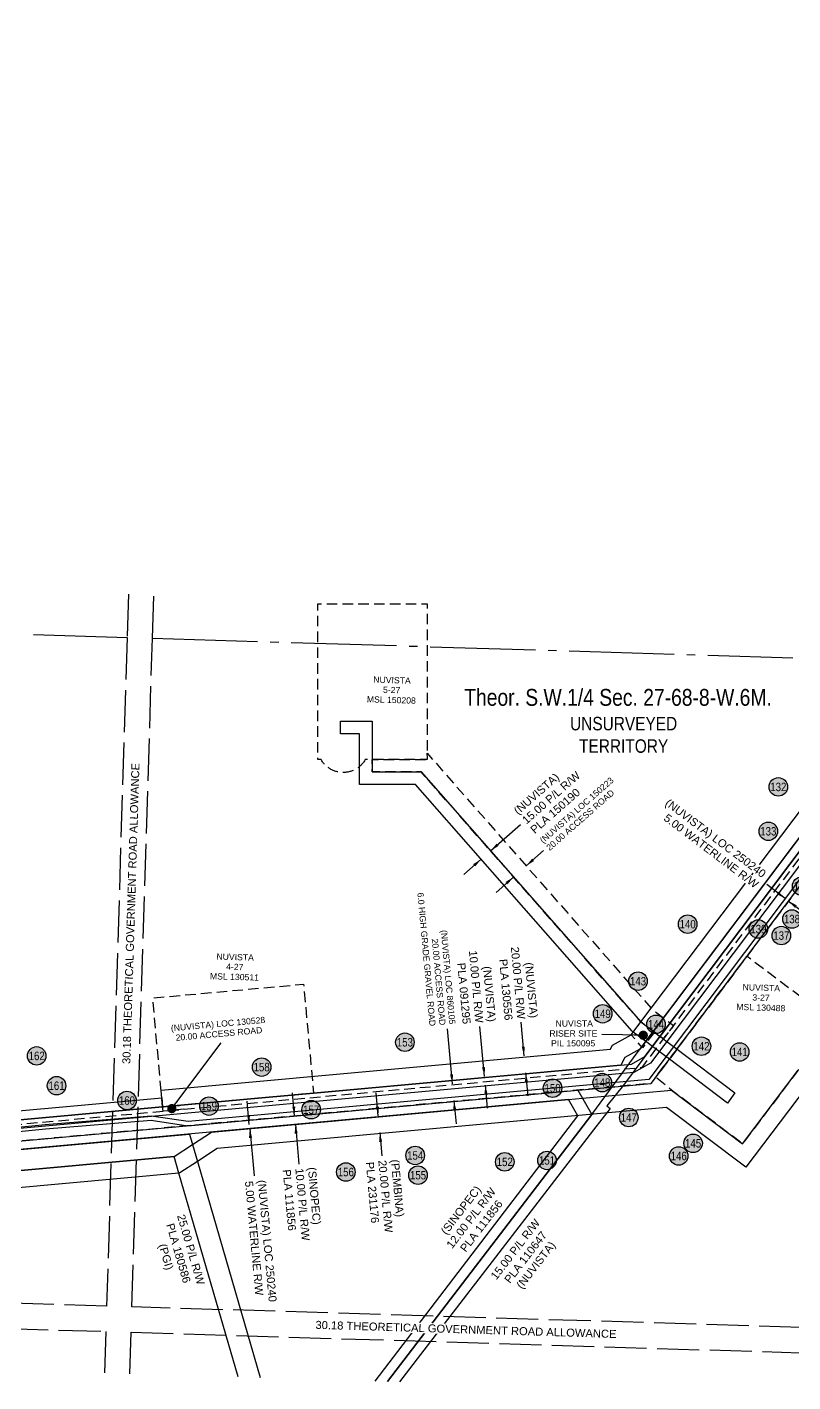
# Model space of a CAD drawing. Extents: x 360027 to 374524, y 6081760 to 6090901.
# Drawn here: x 362405 to 363315, y 6086680 to 6088289 of the extents above; entities that cross this region are included whole.
import ezdxf
from ezdxf.enums import TextEntityAlignment as Align

# ---------------------------------------------------------------- set-up
doc = ezdxf.new("R2010")
doc.units = 0
doc.header["$LTSCALE"] = 5
for name, pattern in [('foc-ACCESSROAD', [3.75, 2.5, -1.25]), ('foc-QUARTERLINE', [33, 25, -3, 2, -3]), ('foc-UNSURVEYED', [12.5, 10, -2.5])]:
    doc.linetypes.add(name, pattern=pattern)
for name, color, linetype in [('AS-UNDERLAY-H', 141, 'Continuous'), ('C-AR', 13, 'foc-ACCESSROAD'), ('C-RW', 13, 'Continuous'), ('C-SYMBOL', 7, 'Continuous'), ('C-WS', 13, 'foc-ACCESSROAD'), ('CG-NOTES', 7, 'Continuous'), ('CORRIDOR-ID', 7, 'Continuous'), ('L-QSEC', 8, 'foc-QUARTERLINE'), ('L-UNS-T', 3, 'Continuous'), ('L-USEC', 7, 'foc-UNSURVEYED'), ('P-PROPOSED', 10, 'Continuous')]:
    doc.layers.add(name, color=color, linetype=linetype)
for name, color, linetype, lineweight in [('C-AR-T', 13, 'Continuous', 9), ('C-RW-T', 13, 'Continuous', 9), ('C-WS-T', 13, 'Continuous', 9)]:
    doc.layers.add(name, color=color, linetype=linetype, lineweight=lineweight)
doc.styles.add('175L', font='ARIALN.TTF', dxfattribs={"height": 20})
doc.styles.add('80L', font='ARIALN.TTF', dxfattribs={"height": 10})
doc.styles.add('A60', font='arial.ttf', dxfattribs={"height": 7.35})
doc.styles.add('A80', font='arial.ttf', dxfattribs={"height": 9.5})
doc.styles.get("Standard").update_dxf_attribs({"font": 'ARIALN.TTF'})
doc.dimstyles.get("Standard").update_dxf_attribs({"dimtxt": 0.18, "dimasz": 0.18, "dimexe": 0.18, "dimexo": 0.0625, "dimgap": 0.09, "dimtad": 0, "dimtih": 1, "dimtoh": 1, "dimdec": 4, "dimzin": 0, "dimdsep": 46, "dimtxsty": 'Standard', "dimcen": 0.09, "dimadec": 0, "dimazin": 0, "dimtfac": 1, "dimtdec": 4, "dimtofl": 0, "dimtmove": 0, "dimatfit": 3, "dimfxl": 1, "dimtolj": 1, "dimtzin": 0, "dimarcsym": 0})

# ---------------------------------------------------------------- blocks, each defined once
blk = doc.blocks.new('*U418')
at = {"layer": 'AS-UNDERLAY-H'}
h = blk.add_hatch(color=256, dxfattribs=at)
h.dxf.hatch_style = 1
edge = h.paths.add_edge_path()
edge.add_arc((0, 0), 11, 0, 360)
at = {"layer": 'CG-NOTES', "color": 182}
blk.add_circle((0, 0), 11, dxfattribs=at)
at = {"color": 182, "style": '80L'}
blk.add_attdef('#', text='', height=10, dxfattribs=at).set_placement((0, 0), align=Align.MIDDLE_CENTER)

msp = doc.modelspace()

# ---------------------------------------------------------------- linework, layer by layer
at = {"layer": 'C-AR', "flags": 128}
for points in [[(361402.3, 6086870.3), (361321.1, 6086862.4), (361209.9, 6087019), (361219.6, 6087031.3), (361324.9, 6086882.8), (362106, 6086959.4), (362566.5, 6087001.4), (362591.3, 6087003.7), (363135.4, 6087053.4), (363135.4, 6087053.4), (363448.2, 6087468.4), (363448.2, 6087468.4), (363496.4, 6087532.2), (363589.7, 6087655.9), (363589.7, 6087655.9), (363660, 6087747.2), (363714.4, 6087820), (363743.5, 6087862.5), (363752, 6087874.8), (363756.6, 6087881.6), (363766.5, 6087860.7), (363730.7, 6087808.4), (363675.9, 6087735.1), (363605.6, 6087643.8), (363605.6, 6087643.8), (363576.3, 6087604.9), (363512.3, 6087520.2), (363464.2, 6087456.3), (363146, 6087034.3), (363146, 6087034.3), (363146, 6087034.3), (362107.9, 6086939.5), (361402.3, 6086870.3)], [(362890.7, 6087414.4), (363146.3, 6087123.6), (363147.6, 6087122), (363162, 6087111.2), (363167.6, 6087107), (363169.7, 6087105.4), (363172.8, 6087103), (363160.8, 6087087.1), (363157.6, 6087089.5), (363155.5, 6087091), (363150, 6087095.2), (363134, 6087107.3), (362872.9, 6087404.3), (362814.7, 6087404.3), (362814.7, 6087406.7), (362814.7, 6087418.9), (362815.2, 6087419), (362880.2, 6087419), (362880.2, 6087426.3), (362890.7, 6087414.4)], [(362591.3, 6087003.7), (362566.5, 6087001.4), (362566, 6087006.4), (362585.9, 6087008.2), (362591.3, 6087003.7)]]:
    msp.add_lwpolyline(points, close=True, dxfattribs=at)
at = {"layer": 'C-RW', "flags": 128}
for points in [[(362655.7, 6086685.8), (362585.3, 6086927.9), (362579.7, 6086947.5), (362111.2, 6086904.7), (361302, 6086825.4), (361302, 6086825.4), (361181.6, 6086995.2), (361087.9, 6087068.7), (361055, 6087122.9), (360950.2, 6087199.5), (360768.5, 6087171.4), (360592.8, 6087299.9), (360489.2, 6087536.5), (360359.5, 6087631.1), (360293.3, 6087679.5)], [(360337.2, 6087678.4), (360403.8, 6087629.8), (360509.4, 6087552.7), (360613.5, 6087315.7), (360774.9, 6087197.6), (360956.6, 6087225.8), (361073.8, 6087140.1), (361106.9, 6087085.6), (361199.9, 6087012.6), (361314, 6086851.6), (362108.8, 6086929.6), (362597.9, 6086974.2), (362601.5, 6086961.8), (362607.4, 6086941.7), (362682, 6086685)], [(362818.4, 6086680.8), (363059.2, 6086996), (363048.1, 6087015.3), (362108.8, 6086929.6), (361314, 6086851.6), (361199.9, 6087012.6), (361106.9, 6087085.6), (361073.8, 6087140.1), (360956.6, 6087225.8), (360851.6, 6087302.6), (360851.6, 6087302.6), (360690.3, 6087420.6), (360674, 6087432.2), (360588.5, 6087495), (360509.4, 6087552.7), (360403.8, 6087629.8), (360337.2, 6087678.4)], [(360358.2, 6087677.8), (360425, 6087629.1), (360595.6, 6087504.7), (360681.1, 6087441.9), (360697.3, 6087430.3), (361089.1, 6087143.8), (361122.7, 6087088.4), (361208.6, 6087020.9), (361321.1, 6086862.4), (361321.1, 6086862.4), (361321.1, 6086862.4), (362107.9, 6086939.5), (363059.1, 6087026.3), (363075.6, 6086997.6), (362833.1, 6086680.4)], [(362284.1, 6086980.6), (362566, 6087006.4), (362745.2, 6087022.7), (363122.7, 6087057.2), (363138.7, 6087066.1), (363501.4, 6087547.1), (363501.2, 6087630.4), (363501.2, 6087639.3), (363516.2, 6087639.5), (363516.3, 6087550.4), (363145.4, 6087058.4), (363125.7, 6087047.4), (362300.7, 6086972.1)], [(362833.1, 6086680.4), (363075.6, 6086997.6), (363130.7, 6087072.1), (363503.3, 6087566.2), (363516.1, 6087599.7), (363527.5, 6087629.7), (363536.8, 6087626.2), (363516, 6087570.6), (363512.9, 6087562.4), (363501.4, 6087547.1), (363138.7, 6087066.1), (363113.2, 6087032.1), (363093.5, 6087007.6), (363097.6, 6087004.7), (363077.8, 6086979.2), (362907, 6086757.4), (362884.3, 6086727.9), (362847.4, 6086679.9)], [(362111.2, 6086904.7), (362579.7, 6086947.5), (362601.5, 6086961.8), (362624.1, 6086976.6), (363048.1, 6087015.3), (363064.6, 6087016.8), (363170.3, 6087026.4), (363254.8, 6086962.7), (363320.7, 6087050.1)], [(363330.2, 6087029.4), (363258.8, 6086934.7), (363164.4, 6087005.8), (362630.9, 6086957.1), (362607.4, 6086941.7), (362586.5, 6086928), (362585.3, 6086927.9), (362113.1, 6086884.8)]]:
    msp.add_lwpolyline(points, dxfattribs=at)
for points in [[(363132.7, 6087074.8), (363114.9, 6087064.9), (363110.1, 6087056.1), (362745.2, 6087022.7), (362566, 6087006.4), (362566, 6087006.4), (362564.2, 6087026.3), (363097.7, 6087075), (363098.3, 6087076.3), (363100.1, 6087079.6), (363122.5, 6087092), (363125, 6087095.3), (363134, 6087107.3), (363146.3, 6087123.5), (363344.1, 6087385.5), (363445.8, 6087520.3), (363457.1, 6087535.2), (363481, 6087566.9), (363481.2, 6087639.4), (363495.9, 6087639.4), (363501.2, 6087639.3), (363501.2, 6087630.4), (363501.3, 6087563.6)], [(362814.7, 6087464.3), (362814.7, 6087418.8), (362814.7, 6087406.7), (362814.7, 6087404.3), (362872.9, 6087404.3), (363134, 6087107.3), (363150, 6087095.2), (363155.5, 6087091), (363157.6, 6087089.5), (363159.5, 6087088), (363163.5, 6087085), (363175.3, 6087076.1), (363245.7, 6087023), (363236.7, 6087011), (363166.2, 6087064.2), (363154.5, 6087073), (363150.4, 6087076.1), (363148.5, 6087077.5), (363147.3, 6087078.4), (363146.5, 6087079.1), (363140.9, 6087083.3), (363125, 6087095.3), (363123.7, 6087096.2), (362866.1, 6087389.3), (362799.7, 6087389.3), (362799.7, 6087419.1), (362799.7, 6087449.3), (362777.4, 6087449.3), (362777.4, 6087464.3), (362814.7, 6087464.3)], [(361227.5, 6087039.2), (361330.3, 6086894.4), (362105, 6086970.3), (362268.6, 6086985.3), (362281.1, 6086991.4), (362565, 6087017.3), (362566, 6087006.4), (362284.1, 6086980.6), (362271.6, 6086974.5), (362106, 6086959.4), (361325, 6086882.8), (361325, 6086882.8), (361218.6, 6087032.8), (361173.7, 6087087.2), (361182.2, 6087094.2), (361227.5, 6087039.2), (361227.5, 6087039.2)]]:
    msp.add_lwpolyline(points, close=True, dxfattribs=at)
at = {"layer": 'C-WS', "flags": 128}
for points in [[(362806.1, 6087418.1), (362805.6, 6087417.2), (362805, 6087416.3), (362804.4, 6087415.4), (362803.7, 6087414.6), (362803, 6087413.8), (362802.3, 6087413), (362801.6, 6087412.3), (362800.9, 6087411.6), (362800.1, 6087410.9), (362799.7, 6087410.5), (362799.3, 6087410.2), (362798.5, 6087409.5), (362797.6, 6087408.9), (362796.7, 6087408.3), (362795.9, 6087407.8), (362794.9, 6087407.2), (362794, 6087406.8), (362793.1, 6087406.3), (362792.1, 6087405.9), (362791.1, 6087405.5), (362790.2, 6087405.1), (362789.2, 6087404.8), (362788.2, 6087404.5), (362787.1, 6087404.2), (362786.1, 6087404), (362785.1, 6087403.8), (362784, 6087403.7), (362783, 6087403.6), (362782, 6087403.5), (362780.9, 6087403.5), (362779.9, 6087403.5), (362778.8, 6087403.5), (362777.8, 6087403.6), (362776.7, 6087403.7), (362775.7, 6087403.8), (362774.7, 6087404), (362773.6, 6087404.2), (362772.6, 6087404.5), (362771.6, 6087404.8), (362770.6, 6087405.1), (362769.6, 6087405.5), (362768.7, 6087405.9), (362767.7, 6087406.3), (362766.8, 6087406.8), (362765.8, 6087407.2), (362764.9, 6087407.8), (362764, 6087408.3), (362763.2, 6087408.9), (362762.3, 6087409.5), (362761.5, 6087410.2), (362760.7, 6087410.9), (362759.9, 6087411.6), (362759.2, 6087412.3), (362758.4, 6087413), (362757.7, 6087413.8), (362757.1, 6087414.6), (362756.4, 6087415.4), (362755.8, 6087416.3), (362755.2, 6087417.2), (362754.1, 6087419), (362750.2, 6087419), (362750.2, 6087557), (362750.2, 6087603.9), (362880.2, 6087603.9), (362880.2, 6087553), (362880.2, 6087426.3), (362880.2, 6087419), (362815.2, 6087419), (362814.7, 6087418.9), (362806.6, 6087419), (362806.1, 6087418.1)], [(363320.7, 6087050.1), (363254.8, 6086962.7), (363170.3, 6087026.4), (363151.6, 6087041.7), (363260, 6087185.4), (363336.2, 6087128), (363362.6, 6087108.1), (363320.7, 6087050.1)], [(362566, 6087006.4), (362566, 6087006.4), (362554.2, 6087135.8), (362733.4, 6087152.2), (362745.2, 6087022.7), (362566, 6087006.4)], [(363150, 6087095.2), (363140.9, 6087083.3), (363135.9, 6087076.6), (363122.5, 6087092), (363125, 6087095.3), (363134, 6087107.3), (363150, 6087095.2)]]:
    msp.add_lwpolyline(points, close=True, dxfattribs=at)
at = {"layer": 'L-QSEC'}
for p, q in [((361753, 6087588), (362523.8, 6087563.9)), ((362553.9, 6087563), (363314.3, 6087539.6))]:
    msp.add_line(p, q, dxfattribs=at)
at = {"layer": 'L-USEC'}
for p, q in [((362525.3, 6087615.3), (362523.8, 6087563.9)), ((362553.9, 6087563), (362555.5, 6087614.4)), ((362523.8, 6087563.9), (362499.4, 6086769.9)), ((362529.5, 6086769), (362553.9, 6087563)), ((362499.4, 6086769.9), (361693.8, 6086795)), ((361692.8, 6086764.9), (362498.5, 6086739.8)), ((363324.5, 6086744.6), (362529.5, 6086769)), ((362498.5, 6086739.8), (362497, 6086690.6)), ((362527.1, 6086689.7), (362528.6, 6086738.9)), ((362528.6, 6086738.9), (363323.6, 6086714.5))]:
    msp.add_line(p, q, dxfattribs=at)
at = {"layer": 'P-PROPOSED', "flags": 128}
for points in [[(363592.9, 6088331), (363735.2, 6088063.1), (363744.5, 6087952.3), (363782.8, 6087856.9), (363784.4, 6087850.1), (363768.6, 6087851.8), (363769.7, 6087847.1), (363753.3, 6087850.2), (363726.6, 6087811.3), (363671.9, 6087738.1), (363601.6, 6087646.8), (363508.3, 6087523.2), (363460.2, 6087459.3), (363143.3, 6087039), (362596.3, 6086989.1), (362552.4, 6086995.6), (362426.4, 6086985.3), (362330.4, 6086975.7)], [(362331, 6086970.8), (362426.9, 6086980.4), (362552.3, 6086990.5), (362596.1, 6086984.1), (363146, 6087034.3), (363464.2, 6087456.3)]]:
    msp.add_lwpolyline(points, dxfattribs=at)

# ---------------------------------------------------------------- block references
at = {"layer": 'CG-NOTES', "xscale": 1.000381145216327, "yscale": 1.000381145216327, "zscale": 1.000381145216327}
for p, values in [((363324.9, 6087268.5), {'#': '134'}), ((363313.4, 6087229.5), {'#': '138'}), ((363189.5, 6087223.4), {'#': '140'}), ((363273.5, 6087217.6), {'#': '139'}), ((363300.8, 6087209.9), {'#': '137'}), ((363130.6, 6087155.7), {'#': '143'}), ((363151.9, 6087104.5), {'#': '144'}), ((362853.7, 6087083.2), {'#': '153'}), ((363205.9, 6087078.5), {'#': '142'}), ((363251.3, 6087071.7), {'#': '141'}), ((362416.4, 6087067), {'#': '162'}), ((362683.6, 6087053.7), {'#': '158'}), ((362440, 6087031.6), {'#': '161'}), ((363029.1, 6087028.7), {'#': '150'}), ((363088.1, 6087035.3), {'#': '148'}), ((362523.6, 6087014), {'#': '160'}), ((362621, 6087007.4), {'#': '159'}), ((362742.4, 6087003.1), {'#': '157'}), ((363119.6, 6086993.9), {'#': '147'}), ((363196, 6086963.2), {'#': '145'}), ((362865.9, 6086948.8), {'#': '154'}), ((362972.3, 6086941.2), {'#': '152'}), ((363022.5, 6086942.9), {'#': '151'}), ((363178.9, 6086948.2), {'#': '146'}), ((362783.6, 6086929.1), {'#': '156'}), ((362869.3, 6086925.4), {'#': '155'})]:
    msp.add_blockref('*U418', p, dxfattribs=at).add_auto_attribs(values)

# ---------------------------------------------------------------- texts
at = {"layer": 'C-AR-T', "style": 'A60'}
msp.add_text('6.0 HIGH GRADE GRAVEL ROAD', height=7.35, rotation=275.2153, dxfattribs=at).set_placement((362886.6, 6087102.4), align=Align.MIDDLE_RIGHT)
at = {"layer": 'C-RW-T', "style": 'A80'}
for s, rotation, p in [('(NUVISTA)', 41.3092, (362985, 6087356.3)), ('15.00 P/L R/W', 41.3092, (362994.9, 6087345.1)), ('PLA 150190', 41.3092, (363004.8, 6087333.8)), ('PLA 111856', 275.141, (362713.3, 6086932.2)), ('10.00 P/L R/W', 275.141, (362728.3, 6086933.6)), ('(SINOPEC)', 275.141, (362743.2, 6086934.9))]:
    msp.add_text(s, height=9.5, rotation=rotation, dxfattribs=at).set_placement(p, align=Align.MIDDLE_LEFT)
for s, p in [('20.00 P/L R/W', (362992, 6087110.7)), ('PLA 091295', (362927.2, 6087104.8)), ('10.00 P/L R/W', (362942.2, 6087106.2)), ('PLA 130556', (362977, 6087109.3)), ('(NUVISTA)', (363006.9, 6087112)), ('(NUVISTA)', (362957.1, 6087107.5))]:
    msp.add_text(s, height=9.5, rotation=275.1571, dxfattribs=at).set_placement(p, align=Align.MIDDLE_RIGHT)
for s, rotation, p in [('(SINOPEC)', 52.3932, (362920.2, 6086883.9)), ('12.00 P/L R/W', 52.3932, (362932.3, 6086874.5)), ('PLA 111856', 52.3932, (362944.5, 6086865.1)), ('25.00 P/L R/W', 286.1935, (362599.6, 6086837.1)), ('15.00 P/L R/W', 52.4004, (362984.8, 6086837.4)), ('PLA 180586', 286.1935, (362584.9, 6086832.8)), ('PLA 110647', 52.4004, (362997, 6086828)), ('(PGI)', 286.1935, (362570.1, 6086828.5)), ('(NUVISTA)', 52.4004, (363009.2, 6086818.7))]:
    msp.add_text(s, height=9.5, rotation=rotation, dxfattribs=at).set_placement(p, align=Align.MIDDLE_CENTER)
at = {"layer": 'C-SYMBOL', "color": 3, "style": '175L'}
msp.add_text('Theor. S.W.1/4 Sec. 27-68-8-W.6M.', height=19.994, dxfattribs=at).set_placement((363106.8, 6087476.7), align=Align.BOTTOM_CENTER)
at = {"layer": 'C-WS-T', "style": 'A60'}
for s, rotation, p in [('NUVISTA', 358.2413, (362838.3, 6087509.5)), ('5-27', 358.2413, (362837.9, 6087497.8)), ('MSL 150208', 358.2413, (362837.5, 6087486)), ('NUVISTA', 358.2413, (362652, 6087180.7)), ('4-27', 358.2413, (362651.6, 6087169)), ('MSL 130511', 358.2413, (362651.2, 6087157.2)), ('NUVISTA', 358.2413, (363276.9, 6087144.3)), ('3-27', 358.2413, (363276.5, 6087132.5)), ('(NUVISTA) LOC 130528', 5.1396, (362632.1, 6087101.2)), ('20.00 ACCESS ROAD', 5.1396, (362633.2, 6087089.5))]:
    msp.add_text(s, height=7.35, rotation=rotation, dxfattribs=at).set_placement(p, align=Align.CENTER)
for s, p in [('(NUVISTA) LOC 150223', (363015.5, 6087321.6)), ('20.00 ACCESS ROAD', (363023.2, 6087312.9))]:
    msp.add_text(s, height=7.35, rotation=41.3092, dxfattribs=at).set_placement(p, align=Align.MIDDLE_LEFT)
for s, p in [('(NUVISTA) LOC 860105', (362910.1, 6087104.5)), ('20.00 ACCESS ROAD', (362898.5, 6087103.4))]:
    msp.add_text(s, height=7.35, rotation=275.1571, dxfattribs=at).set_placement(p, align=Align.MIDDLE_RIGHT)
for s, p in [('RISER SITE', (363053.8, 6087090)), ('PIL 150095', (363053.5, 6087078.3))]:
    msp.add_text(s, height=7.35, dxfattribs=at).set_placement(p, align=Align.CENTER)
at = {"layer": 'CORRIDOR-ID', "style": 'A80'}
msp.add_text('30.18 THEORETICAL GOVERNMENT ROAD ALLOWANCE', height=9.5, rotation=88.242, dxfattribs=at).set_placement((362528.3, 6087236.1), align=Align.MIDDLE_CENTER)
at = {"layer": 'L-UNS-T', "color": 3, "insert": (363113.5, 6087448.1), "char_height": 15.995, "attachment_point": 5, "style": '80L'}
msp.add_mtext_dynamic_manual_height_columns('UNSURVEYED TERRITORY', width=126.378, gutter_width=47.5, heights=[0], dxfattribs=at)

# ---------------------------------------------------------------- leaders
at = {"layer": 'C-AR-T'}
for points, override in [([(362997.7, 6087292.6), (363018.4, 6087310.7)], {"dimasz": 11}), ([(362982.7, 6087279.4), (362962.1, 6087261.2)], {"dimasz": 11}), ([(362910.1, 6087033.9), (362904.3, 6087099)], {"dimasz": 11}), ([(362576.9, 6087004.4), (362635.3, 6087082.6)], {"dimasz": 11, "dimldrblk": 'Dot'}), ([(362911.9, 6087013.9), (362914.4, 6086986.5)], {"dimasz": 11})]:
    msp.add_leader(points, dimstyle='Standard', override=override, dxfattribs=at)
at = {"layer": 'C-RW-T'}
for points in [[(362955.5, 6087310.4), (362991.1, 6087341.8)], [(362944.2, 6087300.5), (362923.5, 6087282.3)], [(363305.3, 6087253.9), (363283.4, 6087270.5)], [(363309.3, 6087250.9), (363331.3, 6087234.3)], [(362948.2, 6087042.6), (362942.7, 6087101.9)], [(362995.3, 6087067), (362991.6, 6087107)], [(362949.1, 6087032.4), (362951.6, 6087005.1)], [(362997.1, 6087047), (362999.6, 6087019.7)], [(362722.7, 6086995.8), (362720.2, 6087023.2)], [(362822.1, 6086995.8), (362819.7, 6087023.2)], [(362668.9, 6086985.7), (362666.4, 6087013.1)], [(362723.6, 6086985.8), (362727.9, 6086938.6)], [(362669.4, 6086980.7), (362674.5, 6086924.7)], [(362823.9, 6086975.9), (362826.4, 6086948.5)]]:
    msp.add_leader(points, dimstyle='Standard', override={"dimasz": 11}, dxfattribs=at)
at = {"layer": 'C-WS-T'}
msp.add_leader([(363136.8, 6087091.5), (363087.7, 6087092.6)], dimstyle='Standard', override={"dimasz": 11, "dimldrblk": 'Dot'}, dxfattribs=at)

# ---------------------------------------------------------------- next in the draw order: texts
at = {"layer": 'C-RW-T', "char_height": 9.5, "style": 'A80', "bg_fill": 3, "box_fill_scale": 1.15, "bg_fill_color": 256, "bg_fill_true_color": 256, "bg_fill_transparency": 0}
for s, insert, width, attachment_point, rotation in [('5.00 WATERLINE R/W', (363274.8, 6087273), 146.602, 3, 322.9917), ('PLA 231176', (362816.7, 6086941.6), 75.165, 1, 275.141), ('(NUVISTA) LOC 250240', (362688.4, 6086920.1), 148.3, 1, 275.2167)]:
    msp.add_mtext(s, dxfattribs=dict(at, insert=insert, width=width, attachment_point=attachment_point, rotation=rotation))
at = {"layer": 'C-WS-T', "insert": (363276.5, 6087128.1), "char_height": 7.35, "width": 58.989, "attachment_point": 2, "rotation": 358.2413, "style": 'A60', "bg_fill": 3, "box_fill_scale": 1.15, "bg_fill_color": 256, "bg_fill_true_color": 256, "bg_fill_transparency": 0}
msp.add_mtext('MSL 130488', dxfattribs=at)
at = {"layer": 'C-WS-T', "insert": (363054.8, 6087109.1), "char_height": 7.35, "width": 45.207, "attachment_point": 2, "style": 'A60', "bg_fill": 3, "box_fill_scale": 1.15, "bg_fill_color": 256, "bg_fill_true_color": 256, "bg_fill_transparency": 0}
msp.add_mtext('NUVISTA', dxfattribs=at)
at = {"layer": 'CORRIDOR-ID', "insert": (362926.4, 6086747), "char_height": 9.5, "width": 360.064, "attachment_point": 2, "rotation": 358.2406, "style": 'A80', "bg_fill": 3, "box_fill_scale": 1.15, "bg_fill_color": 256, "bg_fill_true_color": 256, "bg_fill_transparency": 0}
msp.add_mtext('30.18 THEORETICAL GOVERNMENT ROAD ALLOWANCE', dxfattribs=at)

# ---------------------------------------------------------------- next in the draw order: block references
at = {"layer": 'CG-NOTES', "xscale": 1.000381145216327, "yscale": 1.000381145216327, "zscale": 1.000381145216327}
msp.add_blockref('*U418', (363088.6, 6087117), dxfattribs=at).add_auto_attribs({'#': '149'})

# ---------------------------------------------------------------- next in the draw order: texts
at = {"layer": 'C-RW-T', "char_height": 9.5, "style": 'A80', "bg_fill": 3, "box_fill_scale": 1.15, "bg_fill_color": 256, "bg_fill_true_color": 256, "bg_fill_transparency": 0}
for s, insert, width, attachment_point, rotation in [('(NUVISTA) LOC 250240', (363283.6, 6087285.5), 158.072, 3, 322.9917), ('20.00 P/L R/W', (362831.6, 6086943.6), 88.497, 1, 275.141), ('5.00 WATERLINE R/W', (362673.2, 6086918.9), 138.898, 1, 275.2167)]:
    msp.add_mtext(s, dxfattribs=dict(at, insert=insert, width=width, attachment_point=attachment_point, rotation=rotation))

# ---------------------------------------------------------------- next in the draw order: block references
at = {"layer": 'CG-NOTES', "xscale": 1.000381145216327, "yscale": 1.000381145216327, "zscale": 1.000381145216327}
for p, values in [((363297.2, 6087386.4), {'#': '132'}), ((363285.3, 6087333.7), {'#': '133'})]:
    msp.add_blockref('*U418', p, dxfattribs=at).add_auto_attribs(values)

# ---------------------------------------------------------------- next in the draw order: texts
at = {"layer": 'C-RW-T', "insert": (362846.6, 6086944.5), "char_height": 9.5, "width": 71.151, "attachment_point": 1, "rotation": 275.141, "style": 'A80', "bg_fill": 3, "box_fill_scale": 1.15, "bg_fill_color": 256, "bg_fill_true_color": 256, "bg_fill_transparency": 0}
msp.add_mtext('(PEMBINA)', dxfattribs=at)

doc.saveas('drawing.dxf')
